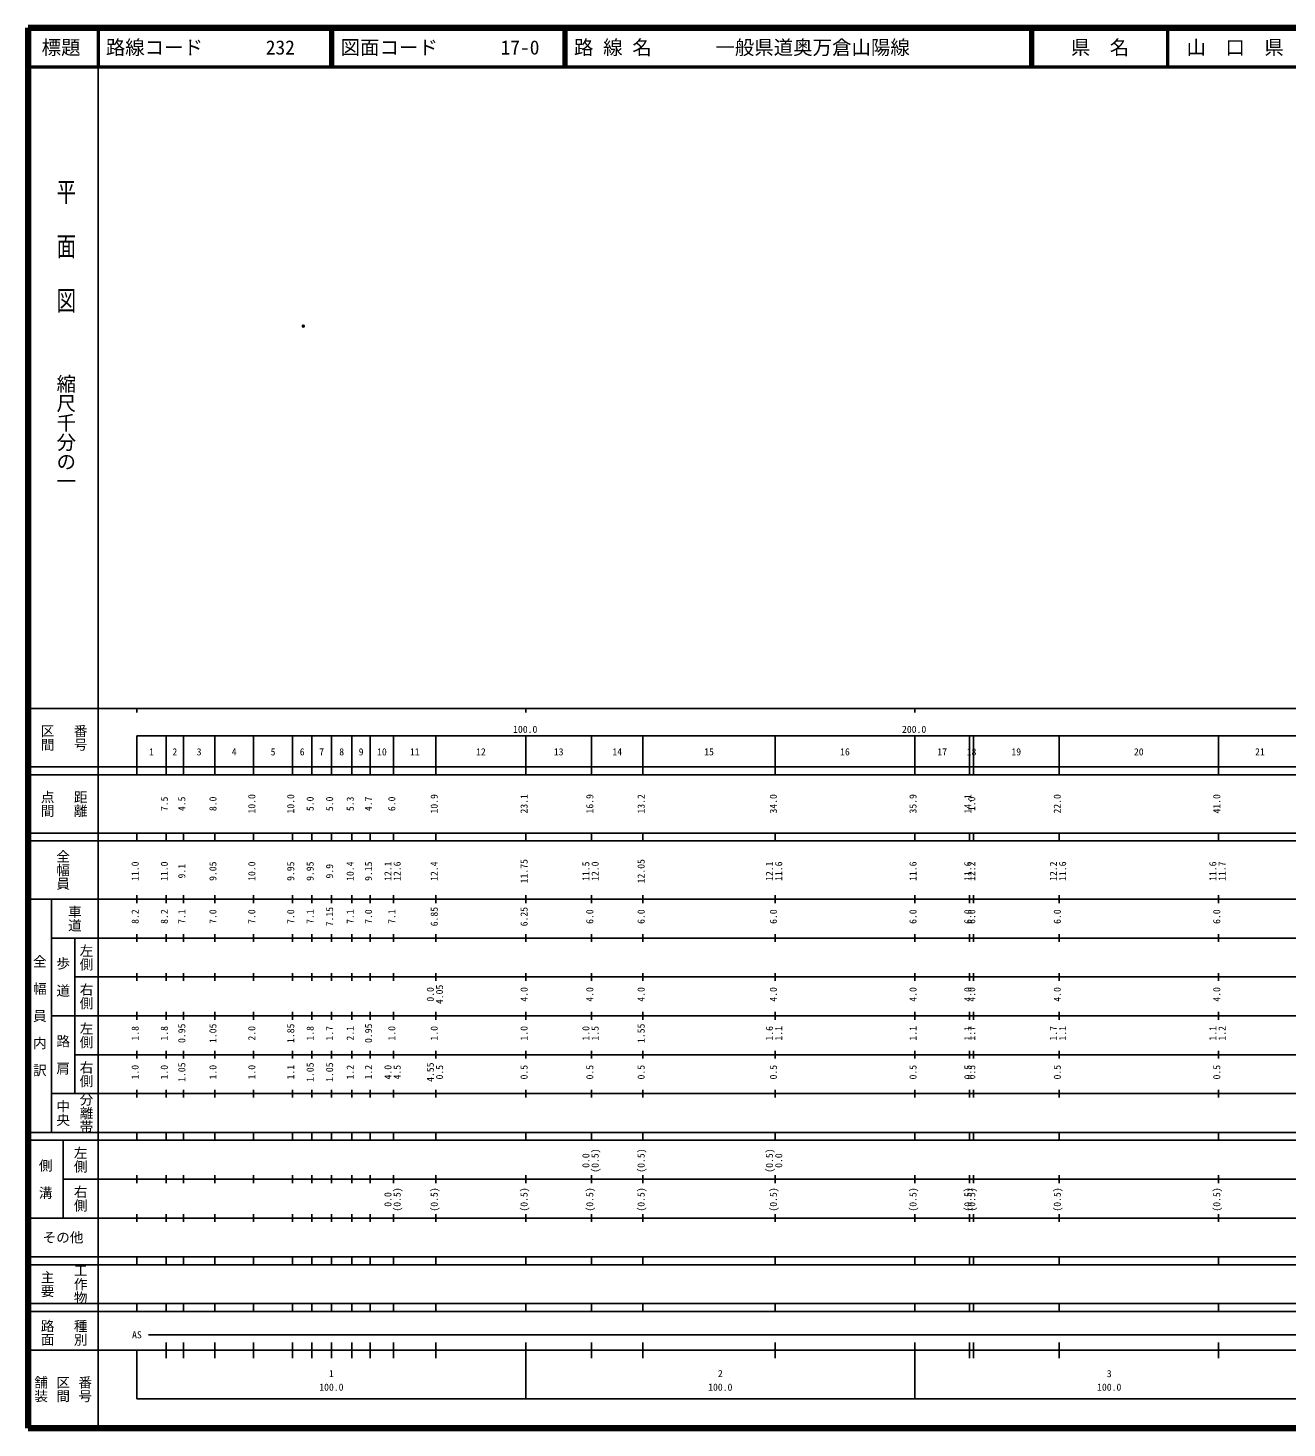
# Model space of a CAD drawing. Units: millimetres on the paper. Extents: x 40 to 680, y 20 to 380.
# Drawn here: x 40 to 363.7, y 20 to 380 of the extents above; entities that cross this region are included whole.
import ezdxf
from ezdxf.enums import TextEntityAlignment as Align

# ---------------------------------------------------------------- set-up
doc = ezdxf.new("R2010")
doc.units = ezdxf.units.MM
doc.header["$PDMODE"] = 32
doc.header["$PDSIZE"] = 0.5
doc.layers.add('M-OTRS', color=6, linetype='Continuous')
doc.layers.add('M-TTL-TXT', color=7, linetype='Continuous')
for name, color, linetype, lineweight in [('M-TTL', 2, 'Continuous', 140), ('M-TTL-BAND', 7, 'Continuous', 25), ('M-TTL-LINE', 7, 'Continuous', 50)]:
    doc.layers.add(name, color=color, linetype=linetype, lineweight=lineweight)
doc.styles.add('@ＭＳ ゴシック', font='')
doc.styles.add('ＭＳ ゴシック', font='')
doc.styles.get('@ＭＳ ゴシック').set_extended_font_data('@MS Gothic')
doc.styles.get('ＭＳ ゴシック').set_extended_font_data('MS Gothic')

msp = doc.modelspace()

# ---------------------------------------------------------------- linework, layer by layer
at = {"layer": 'M-OTRS'}
msp.add_point((110.792, 303.36), dxfattribs=at)
at = {"layer": 'M-TTL'}
for p, q in [((40, 380), (40, 20)), ((680, 380), (40, 380)), ((40, 20), (680, 20))]:
    msp.add_line(p, q, dxfattribs=at)
at = {"layer": 'M-TTL-BAND'}
for p, q in [((58, 370), (58, 20)), ((40, 205), (579, 205)), ((68, 205), (68, 204)), ((168, 205), (168, 204)), ((268, 205), (268, 204)), ((68, 198), (579, 198)), ((68, 198), (68, 188)), ((75.5, 188), (75.5, 198)), ((80, 188), (80, 198)), ((88, 188), (88, 198)), ((98, 188), (98, 198)), ((108, 188), (108, 198)), ((113, 188), (113, 198)), ((118, 188), (118, 198)), ((123.3, 188), (123.3, 198)), ((128, 188), (128, 198)), ((134, 188), (134, 198)), ((144.9, 188), (144.9, 198)), ((168, 188), (168, 198)), ((184.9, 188), (184.9, 198)), ((198.1, 188), (198.1, 198)), ((232.1, 188), (232.1, 198)), ((268, 188), (268, 198)), ((282.1, 188), (282.1, 198)), ((283.1, 188), (283.1, 198)), ((305.1, 188), (305.1, 198)), ((346.1, 188), (346.1, 198)), ((40, 190), (579, 190)), ((40, 188), (579, 188)), ((40, 173), (579, 173)), ((68, 171), (68, 173)), ((75.5, 171), (75.5, 173)), ((80, 171), (80, 173)), ((88, 171), (88, 173)), ((98, 171), (98, 173)), ((108, 171), (108, 173)), ((113, 171), (113, 173)), ((118, 171), (118, 173)), ((123.3, 171), (123.3, 173)), ((128, 171), (128, 173)), ((134, 171), (134, 173)), ((144.9, 171), (144.9, 173)), ((168, 171), (168, 173)), ((184.9, 171), (184.9, 173)), ((198.1, 171), (198.1, 173)), ((232.1, 171), (232.1, 173)), ((268, 171), (268, 173)), ((282.1, 171), (282.1, 173)), ((283.1, 171), (283.1, 173)), ((305.1, 171), (305.1, 173)), ((346.1, 171), (346.1, 173)), ((40, 171), (579, 171)), ((40, 156), (579, 156)), ((46, 96), (46, 156)), ((68, 155), (68, 157)), ((75.5, 155), (75.5, 157)), ((80, 155), (80, 157)), ((88, 155), (88, 157)), ((98, 155), (98, 157)), ((108, 155), (108, 157)), ((113, 155), (113, 157)), ((118, 155), (118, 157)), ((123.3, 155), (123.3, 157)), ((128, 155), (128, 157)), ((134, 155), (134, 157)), ((144.9, 155), (144.9, 157)), ((168, 155), (168, 157)), ((184.9, 155), (184.9, 157)), ((198.1, 155), (198.1, 157)), ((232.1, 155), (232.1, 157)), ((268, 155), (268, 157)), ((282.1, 155), (282.1, 157)), ((283.1, 155), (283.1, 157)), ((305.1, 155), (305.1, 157)), ((346.1, 155), (346.1, 157)), ((46, 146), (579, 146)), ((52, 146), (52, 106)), ((68, 145), (68, 147)), ((75.5, 145), (75.5, 147)), ((80, 145), (80, 147)), ((88, 145), (88, 147)), ((98, 145), (98, 147)), ((108, 145), (108, 147)), ((113, 145), (113, 147)), ((118, 145), (118, 147)), ((123.3, 145), (123.3, 147)), ((128, 145), (128, 147)), ((134, 145), (134, 147)), ((144.9, 145), (144.9, 147)), ((168, 145), (168, 147)), ((184.9, 145), (184.9, 147)), ((198.1, 145), (198.1, 147)), ((232.1, 145), (232.1, 147)), ((268, 145), (268, 147)), ((282.1, 145), (282.1, 147)), ((283.1, 145), (283.1, 147)), ((305.1, 145), (305.1, 147)), ((346.1, 145), (346.1, 147)), ((68, 135), (68, 137)), ((75.5, 135), (75.5, 137)), ((80, 135), (80, 137)), ((88, 135), (88, 137)), ((98, 135), (98, 137)), ((108, 135), (108, 137)), ((113, 135), (113, 137)), ((118, 135), (118, 137)), ((123.3, 135), (123.3, 137)), ((128, 135), (128, 137)), ((134, 135), (134, 137)), ((144.9, 135), (144.9, 137)), ((168, 135), (168, 137)), ((184.9, 135), (184.9, 137)), ((198.1, 135), (198.1, 137)), ((232.1, 135), (232.1, 137)), ((268, 135), (268, 137)), ((282.1, 135), (282.1, 137)), ((283.1, 135), (283.1, 137)), ((305.1, 135), (305.1, 137)), ((346.1, 135), (346.1, 137)), ((52, 136), (579, 136)), ((46, 126), (579, 126)), ((68, 125), (68, 127)), ((75.5, 125), (75.5, 127)), ((80, 125), (80, 127)), ((88, 125), (88, 127)), ((98, 125), (98, 127)), ((108, 125), (108, 127)), ((113, 125), (113, 127)), ((118, 125), (118, 127)), ((123.3, 125), (123.3, 127)), ((128, 125), (128, 127)), ((134, 125), (134, 127)), ((144.9, 125), (144.9, 127)), ((168, 125), (168, 127)), ((184.9, 125), (184.9, 127)), ((198.1, 125), (198.1, 127)), ((232.1, 125), (232.1, 127)), ((268, 125), (268, 127)), ((282.1, 125), (282.1, 127)), ((283.1, 125), (283.1, 127)), ((305.1, 125), (305.1, 127)), ((346.1, 125), (346.1, 127)), ((52, 116), (579, 116)), ((68, 115), (68, 117)), ((75.5, 115), (75.5, 117)), ((80, 115), (80, 117)), ((88, 115), (88, 117)), ((98, 115), (98, 117)), ((108, 115), (108, 117)), ((113, 115), (113, 117)), ((118, 115), (118, 117)), ((123.3, 115), (123.3, 117)), ((128, 115), (128, 117)), ((134, 115), (134, 117)), ((144.9, 115), (144.9, 117)), ((168, 115), (168, 117)), ((184.9, 115), (184.9, 117)), ((198.1, 115), (198.1, 117)), ((232.1, 115), (232.1, 117)), ((268, 115), (268, 117)), ((282.1, 115), (282.1, 117)), ((283.1, 115), (283.1, 117)), ((305.1, 115), (305.1, 117)), ((346.1, 115), (346.1, 117)), ((46, 106), (579, 106)), ((68, 105), (68, 107)), ((75.5, 105), (75.5, 107)), ((80, 105), (80, 107)), ((88, 105), (88, 107)), ((98, 105), (98, 107)), ((108, 105), (108, 107)), ((113, 105), (113, 107)), ((118, 105), (118, 107)), ((123.3, 105), (123.3, 107)), ((128, 105), (128, 107)), ((134, 105), (134, 107)), ((144.9, 105), (144.9, 107)), ((168, 105), (168, 107)), ((184.9, 105), (184.9, 107)), ((198.1, 105), (198.1, 107)), ((232.1, 105), (232.1, 107)), ((268, 105), (268, 107)), ((282.1, 105), (282.1, 107)), ((283.1, 105), (283.1, 107)), ((305.1, 105), (305.1, 107)), ((346.1, 105), (346.1, 107)), ((40, 96), (579, 96)), ((40, 94), (579, 94)), ((49, 94), (49, 74)), ((68, 94), (68, 96)), ((75.5, 94), (75.5, 96)), ((80, 94), (80, 96)), ((88, 94), (88, 96)), ((98, 94), (98, 96)), ((108, 94), (108, 96)), ((113, 94), (113, 96)), ((118, 94), (118, 96)), ((123.3, 94), (123.3, 96)), ((128, 94), (128, 96)), ((134, 94), (134, 96)), ((144.9, 94), (144.9, 96)), ((168, 94), (168, 96)), ((184.9, 94), (184.9, 96)), ((198.1, 94), (198.1, 96)), ((232.1, 94), (232.1, 96)), ((268, 94), (268, 96)), ((282.1, 94), (282.1, 96)), ((283.1, 94), (283.1, 96)), ((305.1, 94), (305.1, 96)), ((346.1, 94), (346.1, 96)), ((49, 84), (579, 84)), ((68, 83), (68, 85)), ((75.5, 83), (75.5, 85)), ((80, 83), (80, 85)), ((88, 83), (88, 85)), ((98, 83), (98, 85)), ((108, 83), (108, 85)), ((113, 83), (113, 85)), ((118, 83), (118, 85)), ((123.3, 83), (123.3, 85)), ((128, 83), (128, 85)), ((134, 83), (134, 85)), ((144.9, 83), (144.9, 85)), ((168, 83), (168, 85)), ((184.9, 83), (184.9, 85)), ((198.1, 83), (198.1, 85)), ((232.1, 83), (232.1, 85)), ((268, 83), (268, 85)), ((282.1, 83), (282.1, 85)), ((283.1, 83), (283.1, 85)), ((305.1, 83), (305.1, 85)), ((346.1, 83), (346.1, 85)), ((40, 74), (579, 74)), ((68, 73), (68, 75)), ((75.5, 73), (75.5, 75)), ((80, 73), (80, 75)), ((88, 73), (88, 75)), ((98, 73), (98, 75)), ((108, 73), (108, 75)), ((113, 73), (113, 75)), ((118, 73), (118, 75)), ((123.3, 73), (123.3, 75)), ((128, 73), (128, 75)), ((134, 73), (134, 75)), ((144.9, 73), (144.9, 75)), ((168, 73), (168, 75)), ((184.9, 73), (184.9, 75)), ((198.1, 73), (198.1, 75)), ((232.1, 73), (232.1, 75)), ((268, 73), (268, 75)), ((282.1, 73), (282.1, 75)), ((283.1, 73), (283.1, 75)), ((305.1, 73), (305.1, 75)), ((346.1, 73), (346.1, 75)), ((40, 64), (579, 64)), ((40, 62), (579, 62)), ((68, 62), (68, 64)), ((75.5, 62), (75.5, 64)), ((80, 62), (80, 64)), ((88, 62), (88, 64)), ((98, 62), (98, 64)), ((108, 62), (108, 64)), ((113, 62), (113, 64)), ((118, 62), (118, 64)), ((123.3, 62), (123.3, 64)), ((128, 62), (128, 64)), ((134, 62), (134, 64)), ((144.9, 62), (144.9, 64)), ((168, 62), (168, 64)), ((184.9, 62), (184.9, 64)), ((198.1, 62), (198.1, 64)), ((232.1, 62), (232.1, 64)), ((268, 62), (268, 64)), ((282.1, 62), (282.1, 64)), ((283.1, 62), (283.1, 64)), ((305.1, 62), (305.1, 64)), ((346.1, 62), (346.1, 64)), ((40, 52), (579, 52)), ((68, 50), (68, 52)), ((75.5, 50), (75.5, 52)), ((80, 50), (80, 52)), ((88, 50), (88, 52)), ((98, 50), (98, 52)), ((108, 50), (108, 52)), ((113, 50), (113, 52)), ((118, 50), (118, 52)), ((123.3, 50), (123.3, 52)), ((128, 50), (128, 52)), ((134, 50), (134, 52)), ((144.9, 50), (144.9, 52)), ((168, 50), (168, 52)), ((184.9, 50), (184.9, 52)), ((198.1, 50), (198.1, 52)), ((232.1, 50), (232.1, 52)), ((268, 50), (268, 52)), ((282.1, 50), (282.1, 52)), ((283.1, 50), (283.1, 52)), ((305.1, 50), (305.1, 52)), ((346.1, 50), (346.1, 52)), ((40, 50), (579, 50)), ((71, 44), (529.4, 44)), ((40, 40), (579, 40)), ((68, 40), (68, 27.5)), ((75.5, 38), (75.5, 42)), ((80, 38), (80, 42)), ((88, 38), (88, 42)), ((98, 38), (98, 42)), ((108, 38), (108, 42)), ((113, 38), (113, 42)), ((118, 38), (118, 42)), ((123.3, 38), (123.3, 42)), ((128, 38), (128, 42)), ((134, 38), (134, 42)), ((144.9, 38), (144.9, 42)), ((168, 27.5), (168, 42)), ((184.9, 38), (184.9, 42)), ((198.1, 38), (198.1, 42)), ((232.1, 38), (232.1, 42)), ((268, 27.5), (268, 42)), ((282.1, 38), (282.1, 42)), ((283.1, 38), (283.1, 42)), ((305.1, 38), (305.1, 42)), ((346.1, 38), (346.1, 42)), ((68, 27.5), (579, 27.5))]:
    msp.add_line(p, q, dxfattribs=at)
at = {"layer": 'M-TTL-LINE'}
for p, q in [((58, 380), (58, 370)), ((117.75, 380), (117.75, 370)), ((118.25, 380), (118.25, 370)), ((177.75, 380), (177.75, 370)), ((178.25, 380), (178.25, 370)), ((297.75, 380), (297.75, 370)), ((298.25, 380), (298.25, 370)), ((333, 380), (333, 370)), ((40, 370), (680, 370))]:
    msp.add_line(p, q, dxfattribs=at)

# ---------------------------------------------------------------- texts
at = {"layer": 'M-TTL-BAND', "style": '@ＭＳ ゴシック', "width": 1.4}
msp.add_text('平  面  図', height=3.666, rotation=270, dxfattribs=at).set_placement((49.777, 306.475), align=Align.MIDDLE_RIGHT)
at = {"layer": 'M-TTL-BAND', "style": '@ＭＳ ゴシック'}
msp.add_text('縮尺千分の一', height=3.666, rotation=270, dxfattribs=at).set_placement((49.777, 261.03), align=Align.MIDDLE_RIGHT)
for s, p in [('区間', (45, 197.5)), ('番号', (53.5, 197.5)), ('点間', (45, 180.5)), ('距離', (53.5, 180.5)), ('全幅員', (49, 163.5)), ('車道', (52, 151)), ('左側', (55, 141)), ('全\u3000幅\u3000員\u3000内\u3000訳', (43, 126)), ('歩\u3000道', (49, 136)), ('右側', (55, 131)), ('左側', (55, 121)), ('路\u3000肩', (49, 116)), ('右側', (55, 111)), ('分離帯', (55, 101)), ('中央', (49, 101)), ('左側', (53.5, 89)), ('側\u3000溝', (44.5, 84)), ('右側', (53.5, 79)), ('工作物', (53.5, 57)), ('主要', (45, 57)), ('路面', (45, 44.5)), ('種別', (53.5, 44.5)), ('舗装', (43.333, 30)), ('区間', (49, 30)), ('番号', (54.667, 30))]:
    msp.add_text(s, height=2.566, rotation=270, dxfattribs=at).set_placement(p, align=Align.MIDDLE_CENTER)
at = {"layer": 'M-TTL-BAND', "style": 'ＭＳ ゴシック'}
for s, p in [('100.0', (167.844, 198.195)), ('200.0', (267.844, 198.195)), ('1', (71.75, 192.405)), ('2', (77.75, 192.405)), ('3', (84, 192.405)), ('4', (93, 192.405)), ('5', (103, 192.405)), ('6', (110.5, 192.405)), ('7', (115.5, 192.405)), ('8', (120.65, 192.405)), ('9', (125.65, 192.405)), ('10', (131, 192.405)), ('11', (139.45, 192.405)), ('12', (156.45, 192.405)), ('13', (176.45, 192.405)), ('14', (191.5, 192.405)), ('15', (215.1, 192.405)), ('16', (250.05, 192.405)), ('17', (275.05, 192.405)), ('18', (282.6, 192.405)), ('19', (294.1, 192.405)), ('20', (325.6, 192.405)), ('21', (356.75, 192.405)), ('AS', (68, 42.5)), ('1', (118, 32.523)), ('2', (218, 32.523)), ('3', (318, 32.523)), ('100.0', (118, 29.033)), ('100.0', (218, 29.033)), ('100.0', (318, 29.033))]:
    msp.add_text(s, height=1.833, dxfattribs=at).set_placement(p, align=Align.BOTTOM_CENTER)
for s, p in [('7.5', (76.5, 180.5)), ('4.5', (81, 180.5)), ('8.0', (89, 180.5)), ('10.0', (99, 180.5)), ('10.0', (109, 180.5)), ('5.0', (114, 180.5)), ('5.0', (119, 180.5)), ('5.3', (124.3, 180.5)), ('4.7', (129, 180.5)), ('6.0', (135, 180.5)), ('10.9', (145.9, 180.5)), ('23.1', (169, 180.5)), ('16.9', (185.9, 180.5)), ('13.2', (199.1, 180.5)), ('34.0', (233.1, 180.5)), ('35.9', (269, 180.5)), ('14.1', (283.1, 180.5)), ('1.0', (284.1, 180.5)), ('22.0', (306.1, 180.5)), ('41.0', (347.1, 180.5)), ('11.75', (169, 163.174)), ('12.05', (199.1, 163.174)), ('11.0', (69, 163.174)), ('11.0', (76.5, 163.174)), ('9.1', (81, 163.174)), ('9.05', (89, 163.174)), ('10.0', (99, 163.174)), ('9.95', (109, 163.174)), ('9.95', (114, 163.174)), ('9.9', (119, 163.174)), ('10.4', (124.3, 163.174)), ('9.15', (129, 163.174)), ('12.1', (134, 163.174)), ('12.6', (136.37, 163.174)), ('12.4', (145.9, 163.174)), ('11.5', (184.9, 163.174)), ('12.0', (187.27, 163.174)), ('12.1', (232.1, 163.174)), ('11.6', (234.47, 163.174)), ('11.6', (269, 163.174)), ('11.6', (283.1, 163.174)), ('12.2', (284.1, 163.174)), ('12.2', (305.1, 163.174)), ('11.6', (307.47, 163.174)), ('11.6', (346.1, 163.174)), ('11.7', (348.47, 163.174)), ('8.2', (69, 151.5)), ('8.2', (76.5, 151.5)), ('7.1', (81, 151.5)), ('7.0', (89, 151.5)), ('7.0', (99, 151.5)), ('7.0', (109, 151.5)), ('7.1', (114, 151.5)), ('7.15', (119, 151.5)), ('7.1', (124.3, 151.5)), ('7.0', (129, 151.5)), ('7.1', (135, 151.5)), ('6.85', (145.9, 151.5)), ('6.25', (169, 151.5)), ('6.0', (185.9, 151.5)), ('6.0', (199.1, 151.5)), ('6.0', (233.1, 151.5)), ('6.0', (269, 151.5)), ('6.0', (283.1, 151.5)), ('6.0', (284.1, 151.5)), ('6.0', (306.1, 151.5)), ('6.0', (347.1, 151.5)), ('0.0', (144.9, 131.5)), ('4.05', (147.27, 131.5)), ('4.0', (169, 131.5)), ('4.0', (185.9, 131.5)), ('4.0', (199.1, 131.5)), ('4.0', (233.1, 131.5)), ('4.0', (269, 131.5)), ('4.0', (283.1, 131.5)), ('4.0', (284.1, 131.5)), ('4.0', (306.1, 131.5)), ('4.0', (347.1, 131.5)), ('1.8', (69, 121.5)), ('1.8', (76.5, 121.5)), ('0.95', (81, 121.5)), ('1.05', (89, 121.5)), ('2.0', (99, 121.5)), ('1.85', (109, 121.5)), ('1.8', (114, 121.5)), ('1.7', (119, 121.5)), ('2.1', (124.3, 121.5)), ('0.95', (129, 121.5)), ('1.0', (135, 121.5)), ('1.0', (145.9, 121.5)), ('1.0', (169, 121.5)), ('1.0', (184.9, 121.5)), ('1.5', (187.27, 121.5)), ('1.55', (199.1, 121.5)), ('1.6', (232.1, 121.5)), ('1.1', (234.47, 121.5)), ('1.1', (269, 121.5)), ('1.1', (283.1, 121.5)), ('1.7', (284.1, 121.5)), ('1.7', (305.1, 121.5)), ('1.1', (307.47, 121.5)), ('1.1', (346.1, 121.5)), ('1.2', (348.47, 121.5)), ('1.0', (69, 111.5)), ('1.0', (76.5, 111.5)), ('1.05', (81, 111.5)), ('1.0', (89, 111.5)), ('1.0', (99, 111.5)), ('1.1', (109, 111.5)), ('1.05', (114, 111.5)), ('1.05', (119, 111.5)), ('1.2', (124.3, 111.5)), ('1.2', (129, 111.5)), ('4.0', (134, 111.5)), ('4.5', (136.37, 111.5)), ('4.55', (144.9, 111.5)), ('0.5', (147.27, 111.5)), ('0.5', (169, 111.5)), ('0.5', (185.9, 111.5)), ('0.5', (199.1, 111.5)), ('0.5', (233.1, 111.5)), ('0.5', (269, 111.5)), ('0.5', (283.1, 111.5)), ('0.5', (284.1, 111.5)), ('0.5', (306.1, 111.5)), ('0.5', (347.1, 111.5)), ('0.0', (184.9, 88.764)), ('(0.5)', (187.27, 88.764)), ('(0.5)', (199.1, 88.764)), ('(0.5)', (232.1, 88.764)), ('0.0', (234.47, 88.764)), ('0.0', (134, 78.764)), ('(0.5)', (136.37, 78.764)), ('(0.5)', (145.9, 78.764)), ('(0.5)', (169, 78.764)), ('(0.5)', (185.9, 78.764)), ('(0.5)', (199.1, 78.764)), ('(0.5)', (233.1, 78.764)), ('(0.5)', (269, 78.764)), ('(0.5)', (283.1, 78.764)), ('(0.5)', (284.1, 78.764)), ('(0.5)', (306.1, 78.764)), ('(0.5)', (347.1, 78.764))]:
    msp.add_text(s, height=1.833, rotation=90, dxfattribs=at).set_placement(p, align=Align.BOTTOM_CENTER)
msp.add_text('その他', height=2.566, dxfattribs=at).set_placement((49, 69), align=Align.MIDDLE_CENTER)
at = {"layer": 'M-TTL-TXT', "style": 'ＭＳ ゴシック'}
for s, p in [('標題', (48.5, 375)), ('県\u3000名', (315.625, 375)), ('山\u3000口\u3000県', (350.375, 375))]:
    msp.add_text(s, height=3.666, dxfattribs=at).set_placement(p, align=Align.MIDDLE_CENTER)
for s, p in [('路線コード', (60, 375)), ('232', (101.142, 375)), ('図面コード', (120.38, 375)), ('17-0', (161.521, 375)), ('路 線 名', (180.38, 375)), ('一般県道奥万倉山陽線', (216.734, 375))]:
    msp.add_text(s, height=3.666, dxfattribs=at).set_placement(p, align=Align.MIDDLE_LEFT)

doc.saveas('drawing.dxf')
